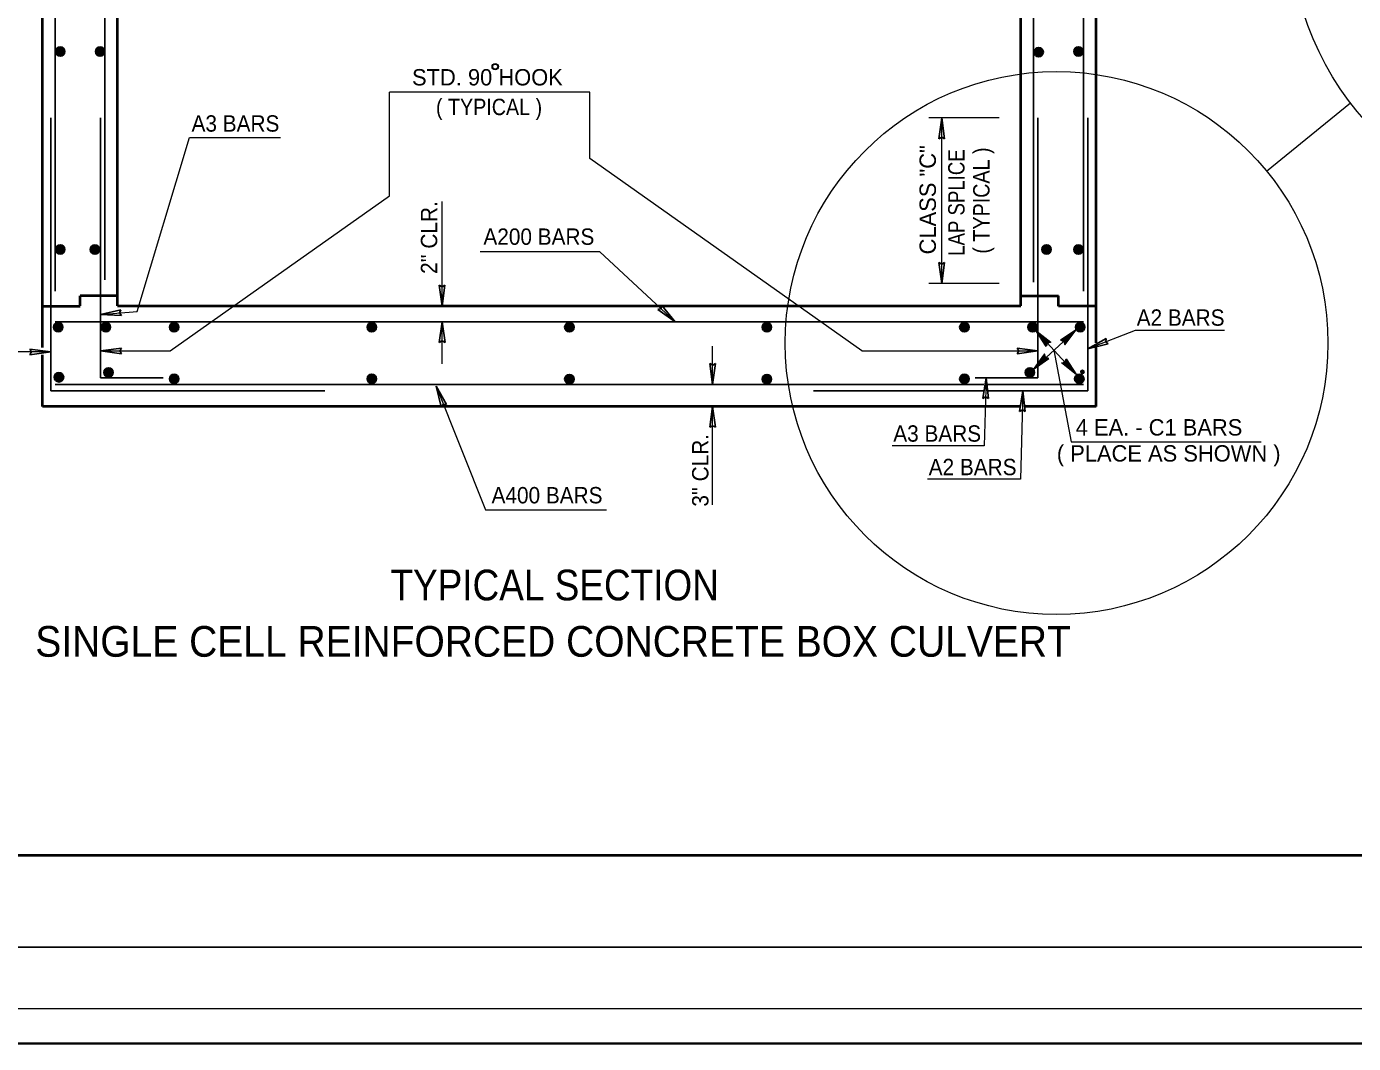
# Model space of a CAD drawing. Extents: x 307 to 681, y 3 to 276.
# Drawn here: x 384.2 to 492.3, y 3 to 85.8 of the extents above; entities that cross this region are included whole.
import ezdxf

# ---------------------------------------------------------------- set-up
doc = ezdxf.new("R2010")
doc.units = 0
doc.header["$LTSCALE"] = 0.53
doc.header["$PDMODE"] = 32
doc.header["$PDSIZE"] = 0.265
doc.layers.add('1', color=7, linetype='Continuous', lineweight=25)

msp = doc.modelspace()

# ---------------------------------------------------------------- hatches: boundary and pattern name
at = {"layer": '1'}
for points in [[(386.5405, 83.799, 1), (387.3069, 83.799, 1)], [(389.7902, 83.799, 1), (390.5566, 83.799, 1)], [(466.2446, 83.7501, 1), (467.0111, 83.7501, 1)], [(469.4847, 83.8121, 1), (470.2511, 83.8121, 1)], [(386.5405, 67.692, 1), (387.3069, 67.692, 1)], [(389.3712, 67.676, 1), (390.1377, 67.676, 1)], [(466.8889, 67.692, 1), (467.6553, 67.692, 1)], [(469.4847, 67.676, 1), (470.2511, 67.676, 1)], [(386.3812, 61.3641, 1), (387.1477, 61.3641, 1)], [(390.2695, 61.36, 1), (391.0359, 61.36, 1)], [(395.8226, 61.3549, 1), (396.589, 61.3549, 1)], [(411.9242, 61.3549, 1), (412.6906, 61.3549, 1)], [(428.0177, 61.3549, 1), (428.7841, 61.3549, 1)], [(444.1113, 61.3549, 1), (444.8778, 61.3549, 1)], [(460.1912, 61.3549, 1), (460.9577, 61.3549, 1)], [(466.512, 61.36, 1), (465.7455, 61.36, 1)], [(470.4002, 61.3641, 1), (469.6338, 61.3641, 1)], [(466.3856, 61.087), (467.6125, 60.135), (467.3376, 60.068), (467.237, 59.7797)], [(466.3856, 61.087), (467.6125, 60.135), (467.3376, 60.068), (467.237, 59.7797)], [(469.6907, 61.1407), (468.4036, 60.2892), (468.665, 60.1887), (468.7522, 59.9071)], [(469.6907, 61.1407), (468.4036, 60.2892), (468.665, 60.1887), (468.7522, 59.9071)], [(466.1912, 57.9226), (467.465, 58.8076), (467.1901, 58.9014), (467.0962, 59.183)], [(466.1912, 57.9226), (467.465, 58.8076), (467.1901, 58.9014), (467.0962, 59.183)], [(469.7109, 57.4868), (468.4974, 58.4456), (468.7723, 58.5126), (468.8728, 58.7875)], [(469.7109, 57.4868), (468.4974, 58.4456), (468.7723, 58.5126), (468.8728, 58.7875)], [(386.4425, 57.2746, 1), (387.2089, 57.2746, 1)], [(390.4841, 57.6715, 1), (391.2505, 57.6715, 1)], [(395.8226, 57.1454, 1), (396.589, 57.1454, 1)], [(411.9242, 57.1607, 1), (412.6906, 57.1607, 1)], [(428.0177, 57.13, 1), (428.7841, 57.13, 1)], [(444.1113, 57.13, 1), (444.8778, 57.13, 1)], [(460.9589, 57.1454, 1), (460.1924, 57.1454, 1)], [(466.2974, 57.6715, 1), (465.5309, 57.6715, 1)], [(470.3236, 57.1418, 1), (469.5572, 57.1418, 1)]]:
    msp.add_hatch(color=256, dxfattribs=at).paths.add_polyline_path(points)

# ---------------------------------------------------------------- linework, layer by layer
at = {"layer": '1', "lineweight": 40}
for p, q in [((385.4789, 59.7085), (385.4789, 144.3066)), ((471.3065, 60.0908), (471.3065, 144.3066)), ((391.6066, 63.0848), (391.6066, 136.6437)), ((465.1721, 63.0848), (465.1721, 104.1388)), ((471.3065, 63.0782), (471.3065, 104.2291)), ((391.6066, 63.9095), (388.5428, 63.9095)), ((388.5428, 63.0848), (388.5428, 63.9095)), ((465.1721, 63.9095), (468.2359, 63.9095)), ((468.2359, 63.0782), (468.2359, 63.9095)), ((385.4789, 63.0782), (388.5428, 63.0782)), ((465.1721, 63.0782), (391.6066, 63.0782)), ((471.3065, 63.0782), (468.2359, 63.0782)), ((471.3065, 54.9057), (471.3065, 59.7443)), ((385.4789, 54.9057), (385.4789, 59.0949)), ((465.072, 54.9057), (385.4789, 54.9057)), ((471.3065, 54.9057), (465.5162, 54.9057)), ((344.4051, 18.3767), (669.4179, 18.3767))]:
    msp.add_line(p, q, dxfattribs=at)
at = {"layer": '1'}
for p, q in [((390.5675, 65.2034), (390.5675, 143.0261)), ((466.218, 65.0358), (466.218, 143.0261)), ((386.5248, 64.2782), (386.5248, 136.637)), ((470.2741, 64.2782), (470.2741, 136.6437)), ((466.218, 65.0291), (466.218, 106.7227)), ((386.1627, 56.1863), (386.1627, 78.3973)), ((390.2054, 57.2455), (390.2054, 78.3973)), ((458.7295, 78.3973), (458.4955, 76.6943)), ((458.7295, 78.3973), (458.9635, 76.6943)), ((466.5733, 57.2455), (466.5733, 78.3973)), ((458.7295, 64.9218), (458.4955, 66.6248)), ((458.7295, 64.9218), (458.9635, 66.6248)), ((418.0353, 63.0782), (417.8013, 64.7812)), ((418.0353, 63.0782), (418.2693, 64.7812)), ((390.2018, 62.3794), (391.8777, 62.7622)), ((437.0277, 61.8043), (435.6192, 62.7897)), ((437.0277, 61.8043), (435.9372, 63.1331)), ((470.2741, 61.8043), (386.5248, 61.8043)), ((390.2018, 62.3794), (391.9188, 62.296)), ((418.0421, 61.8043), (417.8081, 60.1013)), ((418.0421, 61.8043), (418.2761, 60.1013)), ((386.1627, 59.3439), (384.4597, 59.5779)), ((390.2054, 59.4243), (391.9084, 59.6583)), ((466.5733, 59.4243), (464.8703, 59.6583)), ((470.6293, 59.6021), (472.1337, 60.4337)), ((470.6293, 59.6021), (472.3023, 59.9971)), ((386.1627, 59.3439), (384.4597, 59.1099)), ((390.2054, 59.4243), (391.9084, 59.1903)), ((440.0715, 56.6957), (439.8375, 58.3987)), ((440.0715, 56.6957), (440.3055, 58.3987)), ((466.5733, 59.4243), (464.8703, 59.1903)), ((462.1727, 56.6957), (386.5248, 56.6957)), ((390.2054, 57.2455), (395.3141, 57.2455)), ((417.5587, 56.5482), (418.4052, 55.0521)), ((417.5587, 56.5482), (417.9702, 54.8792)), ((461.4647, 57.2455), (466.5733, 57.2455)), ((462.3533, 57.2455), (462.0725, 55.5496)), ((462.3533, 57.2455), (462.5403, 55.5367)), ((470.2741, 56.6957), (462.4766, 56.6957)), ((386.1627, 56.1863), (408.4918, 56.1863)), ((462.1735, 56.1863), (448.3003, 56.1863)), ((470.6293, 56.1863), (462.5475, 56.1863)), ((465.3443, 56.1863), (465.0635, 54.4903)), ((465.3443, 56.1863), (465.5313, 54.4775)), ((440.0715, 54.9057), (439.8375, 53.2028)), ((440.0715, 54.9057), (440.3055, 53.2028)), ((329.4046, 10.8764), (674.4185, 10.8764))]:
    msp.add_line(p, q, dxfattribs=at)
at = {"layer": '1', "lineweight": 13}
for p, q in [((430.0687, 80.5024), (413.7574, 80.5024)), ((485.196, 74.0678), (492.0215, 79.6183)), ((463.4223, 78.3973), (457.6781, 78.3973)), ((458.7295, 64.9218), (458.7295, 78.3973)), ((418.0353, 63.0782), (418.0353, 71.5933)), ((463.4223, 64.9218), (457.6781, 64.9218)), ((418.0421, 58.3651), (418.0421, 61.8043)), ((469.6907, 61.1407), (466.1912, 57.9226)), ((466.3856, 61.087), (469.7109, 57.4868)), ((440.0715, 56.6957), (440.0715, 59.8199)), ((467.8617, 59.4889), (469.2729, 52.0204)), ((386.1627, 59.3439), (375.6944, 59.3439)), ((390.2054, 59.4243), (395.8906, 59.4243)), ((452.2122, 59.4243), (466.5733, 59.4243)), ((440.0715, 46.8987), (440.0715, 54.9057)), ((469.2729, 52.0204), (484.7417, 52.0204)), ((314.4038, 5.8759), (674.4185, 5.8759))]:
    msp.add_line(p, q, dxfattribs=at)
at = {"layer": '1', "lineweight": 35}
msp.add_lwpolyline([(307.4508, 3.0334), (680.7374, 3.0334), (680.7374, 276.4384), (307.4508, 276.4384)], close=True, dxfattribs=at)
at = {"layer": '1', "lineweight": 13}
for points in [[(395.8906, 59.4243), (413.7574, 72.0618), (413.7574, 80.5024)], [(452.2122, 59.4243), (430.0687, 75.0809), (430.0687, 80.5024)], [(390.2018, 62.3794), (393.1902, 62.6431), (397.4527, 76.8084), (404.8769, 76.8084)], [(437.0277, 61.8043), (430.8732, 67.5029), (421.1394, 67.5029)], [(470.7327, 59.6517), (474.5256, 61.1099), (481.7609, 61.1126)], [(417.5587, 56.5482), (421.5611, 46.4785), (431.4337, 46.4785)], [(462.3533, 57.2455), (462.2006, 51.6985), (454.6822, 51.6985)], [(465.3443, 56.1863), (465.1461, 48.9868), (457.5842, 48.9868)]]:
    msp.add_lwpolyline(points, dxfattribs=at)
at = {"layer": '1'}
for points in [[(470.6293, 56.1863), (470.6293, 64.2782), (470.6293, 78.3973)], [(458.9635, 76.6943), (458.7271, 76.8261), (458.4955, 76.6943)], [(458.4955, 66.6248), (458.7319, 66.4931), (458.9635, 66.6248)], [(417.8013, 64.7812), (418.0377, 64.6494), (418.2693, 64.7812)], [(391.8777, 62.7622), (391.7672, 62.5151), (391.9188, 62.296)], [(435.6192, 62.7897), (435.8765, 62.8736), (435.9372, 63.1331)], [(384.4597, 59.1099), (384.5915, 59.3463), (384.4597, 59.5779)], [(391.9084, 59.6583), (391.7767, 59.4219), (391.9084, 59.1903)], [(418.2761, 60.1013), (418.0397, 60.2331), (417.8081, 60.1013)], [(464.8703, 59.1903), (465.0021, 59.4267), (464.8703, 59.6583)], [(472.1337, 60.4337), (472.096, 60.1657), (472.3023, 59.9971)], [(439.8375, 58.3987), (440.0739, 58.267), (440.3055, 58.3987)], [(462.5403, 55.5367), (462.3077, 55.6749), (462.0725, 55.5496)], [(418.4052, 55.0521), (418.1368, 55.0872), (417.9702, 54.8792)], [(465.5313, 54.4775), (465.2987, 54.6157), (465.0635, 54.4903)], [(440.3055, 53.2028), (440.0691, 53.3345), (439.8375, 53.2028)]]:
    msp.add_lwpolyline(points, dxfattribs=at)
at = {"layer": '1', "lineweight": 13}
for points in [[(466.3856, 61.087), (467.6125, 60.135), (467.3376, 60.068), (467.237, 59.7797)], [(466.3856, 61.087), (467.6125, 60.135), (467.3376, 60.068), (467.237, 59.7797)], [(469.6907, 61.1407), (468.4036, 60.2892), (468.665, 60.1887), (468.7522, 59.9071)], [(469.6907, 61.1407), (468.4036, 60.2892), (468.665, 60.1887), (468.7522, 59.9071)], [(466.1912, 57.9226), (467.465, 58.8076), (467.1901, 58.9014), (467.0962, 59.183)], [(466.1912, 57.9226), (467.465, 58.8076), (467.1901, 58.9014), (467.0962, 59.183)], [(469.7109, 57.4868), (468.4974, 58.4456), (468.7723, 58.5126), (468.8728, 58.7875)], [(469.7109, 57.4868), (468.4974, 58.4456), (468.7723, 58.5126), (468.8728, 58.7875)]]:
    msp.add_lwpolyline(points, close=True, dxfattribs=at)
for centre, radius in [((511.0898, 94.1762), 23.9903), ((422.3619, 82.5729), 0.2594), ((422.3619, 82.5729), 0.2313), ((422.3619, 82.5729), 0.2003), ((468.09, 60.065), 22.1064)]:
    msp.add_circle(centre, radius, dxfattribs=at)
at = {"layer": '1'}
for centre in [(386.9237, 83.799), (390.1734, 83.799), (466.6279, 83.7501), (469.8679, 83.8121), (386.9237, 67.692), (389.7545, 67.676), (467.2721, 67.692), (469.8679, 67.676), (386.7644, 61.3641), (390.6527, 61.36), (396.2058, 61.3549), (412.3074, 61.3549), (428.4009, 61.3549), (444.4945, 61.3549), (460.5744, 61.3549), (466.1287, 61.36), (470.017, 61.3641), (386.8257, 57.2746), (390.8673, 57.6715), (396.2058, 57.1454), (412.3074, 57.1607), (428.4009, 57.13), (444.4945, 57.13), (460.5757, 57.1454), (465.9142, 57.6715), (469.9404, 57.1418)]:
    msp.add_circle(centre, 0.3832, dxfattribs=at)
msp.add_point((470.1936, 57.7147), dxfattribs=at)

# ---------------------------------------------------------------- texts
for s, p in [('STD. 90 HOOK', (415.5846, 81.0402)), ('4 EA. - C1 BARS', (469.6465, 52.5344)), ('( PLACE AS SHOWN )', (468.108, 50.4146))]:
    msp.add_text(s, height=1.333, dxfattribs=at).set_placement(p)
for s, height, width, p in [('( TYPICAL )', 1.333, 0.9, (417.5351, 78.6242)), ('A3 BARS', 1.333, 0.95, (397.6254, 77.2775)), ('A200 BARS', 1.333, 0.95, (421.399, 68.0632)), ('A2 BARS', 1.333, 0.95, (474.6154, 61.4733)), ('A3 BARS', 1.333, 0.95, (454.7865, 52.0325)), ('A2 BARS', 1.333, 0.95, (457.671, 49.3032)), ('A400 BARS', 1.333, 0.95, (422.0632, 47.0087)), ('TYPICAL SECTION', 2.5, 0.9, (413.8282, 39.1108)), ('SINGLE CELL REINFORCED CONCRETE BOX CULVERT', 2.5, 0.95, (384.8967, 34.5222))]:
    msp.add_text(s, height=height, dxfattribs=dict(at, width=width)).set_placement(p)
msp.add_text('CLASS "C"', height=1.333, rotation=90, dxfattribs=at).set_placement((458.2574, 67.2829))
for s, width, p in [('LAP SPLICE', 0.85, (460.5898, 67.1672)), ('( TYPICAL )', 0.9, (462.6247, 67.3441)), ("2'' CLR.", 0.95, (417.6372, 65.6947)), ("3'' CLR.", 0.95, (439.7297, 46.7431))]:
    msp.add_text(s, height=1.333, rotation=90, dxfattribs=dict(at, width=width)).set_placement(p)

doc.saveas('drawing.dxf')
